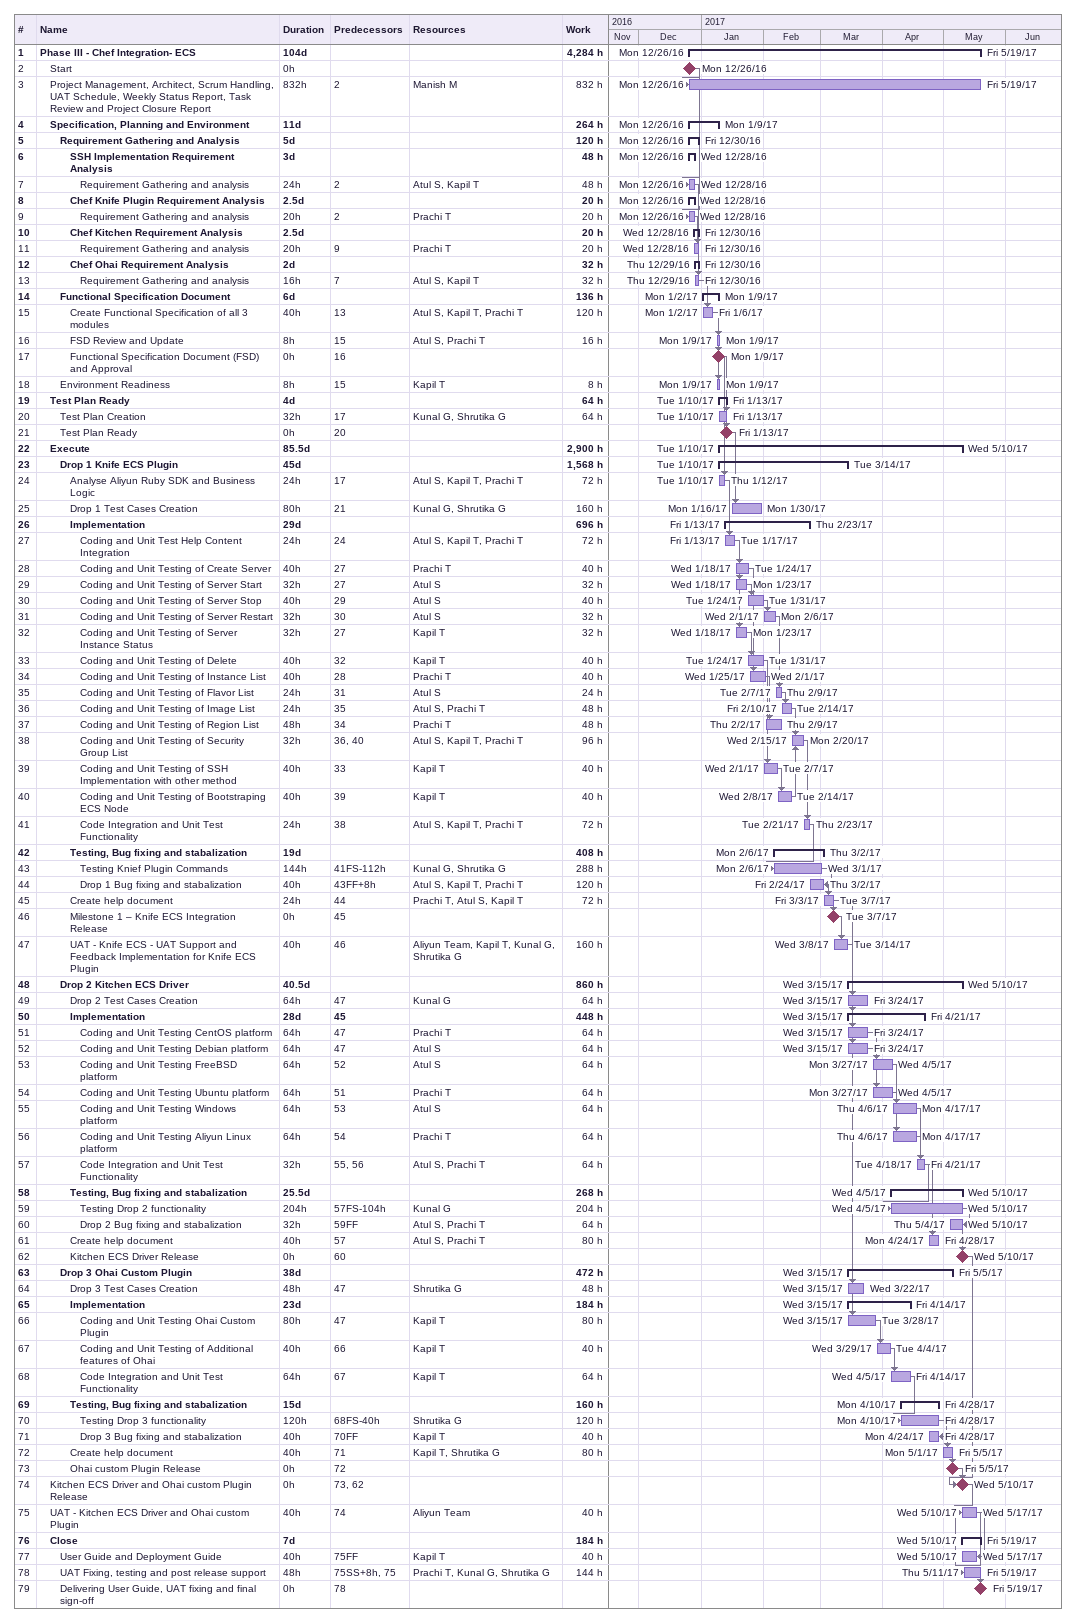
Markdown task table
| ID | Level | Task | Duration | Start | Finish | Predecessors | Resources | Work (h) |
|---|---|---|---|---|---|---|---|---|
| 1 | 1 | **Phase III - Chef Integration- ECS** | 104d | 2016-12-26 | 2017-05-19 |  |  | 4284 |
| 2 | 2 | Start | 0h | 2016-12-26 | 2016-12-26 |  |  |  |
| 3 | 2 | Project Management, Architect, Scrum Handling, UAT Schedule, Weekly Status Report, Task Review and Project Closure Report | 832h | 2016-12-26 | 2017-05-19 | 2 | Manish M | 832 |
| 4 | 2 | **Specification, Planning and Environment** | 11d | 2016-12-26 | 2017-01-09 |  |  | 264 |
| 5 | 3 | **Requirement Gathering and Analysis** | 5d | 2016-12-26 | 2016-12-30 |  |  | 120 |
| 6 | 4 | **SSH Implementation Requirement Analysis** | 3d | 2016-12-26 | 2016-12-28 |  |  | 48 |
| 7 | 5 | Requirement Gathering and analysis | 24h | 2016-12-26 | 2016-12-28 | 2 | Atul S, Kapil T | 48 |
| 8 | 4 | **Chef Knife Plugin Requirement Analysis** | 2.5d | 2016-12-26 | 2016-12-28 |  |  | 20 |
| 9 | 5 | Requirement Gathering and analysis | 20h | 2016-12-26 | 2016-12-28 | 2 | Prachi T | 20 |
| 10 | 4 | **Chef Kitchen Requirement Analysis** | 2.5d | 2016-12-28 | 2016-12-30 |  |  | 20 |
| 11 | 5 | Requirement Gathering and analysis | 20h | 2016-12-28 | 2016-12-30 | 9 | Prachi T | 20 |
| 12 | 4 | **Chef Ohai Requirement Analysis** | 2d | 2016-12-29 | 2016-12-30 |  |  | 32 |
| 13 | 5 | Requirement Gathering and analysis | 16h | 2016-12-29 | 2016-12-30 | 7 | Atul S, Kapil T | 32 |
| 14 | 3 | **Functional Specification Document** | 6d | 2017-01-02 | 2017-01-09 |  |  | 136 |
| 15 | 4 | Create Functional Specification of all 3 modules | 40h | 2017-01-02 | 2017-01-06 | 13 | Atul S, Kapil T, Prachi T | 120 |
| 16 | 4 | FSD Review and Update | 8h | 2017-01-09 | 2017-01-09 | 15 | Atul S, Prachi T | 16 |
| 17 | 4 | Functional Specification Document (FSD) and Approval | 0h | 2017-01-09 | 2017-01-09 | 16 |  |  |
| 18 | 3 | Environment Readiness | 8h | 2017-01-09 | 2017-01-09 | 15 | Kapil T | 8 |
| 19 | 2 | **Test Plan Ready** | 4d | 2017-01-10 | 2017-01-13 |  |  | 64 |
| 20 | 3 | Test Plan Creation | 32h | 2017-01-10 | 2017-01-13 | 17 | Kunal G, Shrutika G | 64 |
| 21 | 3 | Test Plan Ready | 0h | 2017-01-13 | 2017-01-13 | 20 |  |  |
| 22 | 2 | **Execute** | 85.5d | 2017-01-10 | 2017-05-10 |  |  | 2900 |
| 23 | 3 | **Drop 1 Knife ECS Plugin** | 45d | 2017-01-10 | 2017-03-14 |  |  | 1568 |
| 24 | 4 | Analyse Aliyun Ruby SDK and Business Logic | 24h | 2017-01-10 | 2017-01-12 | 17 | Atul S, Kapil T, Prachi T | 72 |
| 25 | 4 | Drop 1 Test Cases Creation | 80h | 2017-01-16 | 2017-01-30 | 21 | Kunal G, Shrutika G | 160 |
| 26 | 4 | **Implementation** | 29d | 2017-01-13 | 2017-02-23 |  |  | 696 |
| 27 | 5 | Coding and Unit Test Help Content Integration | 24h | 2017-01-13 | 2017-01-17 | 24 | Atul S, Kapil T, Prachi T | 72 |
| 28 | 5 | Coding and Unit Testing of Create Server | 40h | 2017-01-18 | 2017-01-24 | 27 | Prachi T | 40 |
| 29 | 5 | Coding and Unit Testing of Server Start | 32h | 2017-01-18 | 2017-01-23 | 27 | Atul S | 32 |
| 30 | 5 | Coding and Unit Testing of Server Stop | 40h | 2017-01-24 | 2017-01-31 | 29 | Atul S | 40 |
| 31 | 5 | Coding and Unit Testing of Server Restart | 32h | 2017-02-01 | 2017-02-06 | 30 | Atul S | 32 |
| 32 | 5 | Coding and Unit Testing of Server Instance Status | 32h | 2017-01-18 | 2017-01-23 | 27 | Kapil T | 32 |
| 33 | 5 | Coding and Unit Testing of Delete | 40h | 2017-01-24 | 2017-01-31 | 32 | Kapil T | 40 |
| 34 | 5 | Coding and Unit Testing of Instance List | 40h | 2017-01-25 | 2017-02-01 | 28 | Prachi T | 40 |
| 35 | 5 | Coding and Unit Testing of Flavor List | 24h | 2017-02-07 | 2017-02-09 | 31 | Atul S | 24 |
| 36 | 5 | Coding and Unit Testing of Image List | 24h | 2017-02-10 | 2017-02-14 | 35 | Atul S, Prachi T | 48 |
| 37 | 5 | Coding and Unit Testing of Region List | 48h | 2017-02-02 | 2017-02-09 | 34 | Prachi T | 48 |
| 38 | 5 | Coding and Unit Testing of Security Group List | 32h | 2017-02-15 | 2017-02-20 | 36, 40 | Atul S, Kapil T, Prachi T | 96 |
| 39 | 5 | Coding and Unit Testing of SSH Implementation with other method | 40h | 2017-02-01 | 2017-02-07 | 33 | Kapil T | 40 |
| 40 | 5 | Coding and Unit Testing of Bootstraping ECS Node | 40h | 2017-02-08 | 2017-02-14 | 39 | Kapil T | 40 |
| 41 | 5 | Code Integration and Unit Test Functionality | 24h | 2017-02-21 | 2017-02-23 | 38 | Atul S, Kapil T, Prachi T | 72 |
| 42 | 4 | **Testing, Bug fixing and stabalization** | 19d | 2017-02-06 | 2017-03-02 |  |  | 408 |
| 43 | 5 | Testing Knief Plugin Commands | 144h | 2017-02-06 | 2017-03-01 | 41FS-112h | Kunal G, Shrutika G | 288 |
| 44 | 5 | Drop 1 Bug fixing and stabalization | 40h | 2017-02-24 | 2017-03-02 | 43FF+8h | Atul S, Kapil T, Prachi T | 120 |
| 45 | 4 | Create help document | 24h | 2017-03-03 | 2017-03-07 | 44 | Prachi T, Atul S, Kapil T | 72 |
| 46 | 4 | Milestone 1 – Knife ECS Integration Release | 0h | 2017-03-07 | 2017-03-07 | 45 |  |  |
| 47 | 4 | UAT - Knife ECS - UAT Support and Feedback Implementation for Knife ECS Plugin | 40h | 2017-03-08 | 2017-03-14 | 46 | Aliyun Team, Kapil T, Kunal G, Shrutika G | 160 |
| 48 | 3 | **Drop 2 Kitchen ECS Driver** | 40.5d | 2017-03-15 | 2017-05-10 |  |  | 860 |
| 49 | 4 | Drop 2 Test Cases Creation | 64h | 2017-03-15 | 2017-03-24 | 47 | Kunal G | 64 |
| 50 | 4 | **Implementation** | 28d | 2017-03-15 | 2017-04-21 | 45 |  | 448 |
| 51 | 5 | Coding and Unit Testing CentOS platform | 64h | 2017-03-15 | 2017-03-24 | 47 | Prachi T | 64 |
| 52 | 5 | Coding and Unit Testing Debian platform | 64h | 2017-03-15 | 2017-03-24 | 47 | Atul S | 64 |
| 53 | 5 | Coding and Unit Testing FreeBSD platform | 64h | 2017-03-27 | 2017-04-05 | 52 | Atul S | 64 |
| 54 | 5 | Coding and Unit Testing Ubuntu platform | 64h | 2017-03-27 | 2017-04-05 | 51 | Prachi T | 64 |
| 55 | 5 | Coding and Unit Testing Windows platform | 64h | 2017-04-06 | 2017-04-17 | 53 | Atul S | 64 |
| 56 | 5 | Coding and Unit Testing Aliyun Linux platform | 64h | 2017-04-06 | 2017-04-17 | 54 | Prachi T | 64 |
| 57 | 5 | Code Integration and Unit Test Functionality | 32h | 2017-04-18 | 2017-04-21 | 55, 56 | Atul S, Prachi T | 64 |
| 58 | 4 | **Testing, Bug fixing and stabalization** | 25.5d | 2017-04-05 | 2017-05-10 |  |  | 268 |
| 59 | 5 | Testing Drop 2 functionality | 204h | 2017-04-05 | 2017-05-10 | 57FS-104h | Kunal G | 204 |
| 60 | 5 | Drop 2 Bug fixing and stabalization | 32h | 2017-05-04 | 2017-05-10 | 59FF | Atul S, Prachi T | 64 |
| 61 | 4 | Create help document | 40h | 2017-04-24 | 2017-04-28 | 57 | Atul S, Prachi T | 80 |
| 62 | 4 | Kitchen ECS Driver Release | 0h | 2017-05-10 | 2017-05-10 | 60 |  |  |
| 63 | 3 | **Drop 3 Ohai Custom Plugin** | 38d | 2017-03-15 | 2017-05-05 |  |  | 472 |
| 64 | 4 | Drop 3 Test Cases Creation | 48h | 2017-03-15 | 2017-03-22 | 47 | Shrutika G | 48 |
| 65 | 4 | **Implementation** | 23d | 2017-03-15 | 2017-04-14 |  |  | 184 |
| 66 | 5 | Coding and Unit Testing Ohai Custom Plugin | 80h | 2017-03-15 | 2017-03-28 | 47 | Kapil T | 80 |
| 67 | 5 | Coding and Unit Testing of Additional features of Ohai | 40h | 2017-03-29 | 2017-04-04 | 66 | Kapil T | 40 |
| 68 | 5 | Code Integration and Unit Test Functionality | 64h | 2017-04-05 | 2017-04-14 | 67 | Kapil T | 64 |
| 69 | 4 | **Testing, Bug fixing and stabalization** | 15d | 2017-04-10 | 2017-04-28 |  |  | 160 |
| 70 | 5 | Testing Drop 3 functionality | 120h | 2017-04-10 | 2017-04-28 | 68FS-40h | Shrutika G | 120 |
| 71 | 5 | Drop 3 Bug fixing and stabalization | 40h | 2017-04-24 | 2017-04-28 | 70FF | Kapil T | 40 |
| 72 | 4 | Create help document | 40h | 2017-05-01 | 2017-05-05 | 71 | Kapil T, Shrutika G | 80 |
| 73 | 4 | Ohai custom Plugin Release | 0h | 2017-05-05 | 2017-05-05 | 72 |  |  |
| 74 | 2 | Kitchen ECS Driver and Ohai custom Plugin Release | 0h | 2017-05-10 | 2017-05-10 | 73, 62 |  |  |
| 75 | 2 | UAT - Kitchen ECS Driver and Ohai custom Plugin | 40h | 2017-05-10 | 2017-05-17 | 74 | Aliyun Team | 40 |
| 76 | 2 | **Close** | 7d | 2017-05-10 | 2017-05-19 |  |  | 184 |
| 77 | 3 | User Guide and Deployment Guide | 40h | 2017-05-10 | 2017-05-17 | 75FF | Kapil T | 40 |
| 78 | 3 | UAT Fixing, testing and post release support | 48h | 2017-05-11 | 2017-05-19 | 75SS+8h, 75 | Prachi T, Kunal G, Shrutika G | 144 |
| 79 | 3 | Delivering User Guide, UAT fixing and final sign-off | 0h | 2017-05-19 | 2017-05-19 | 78 |  |  |
